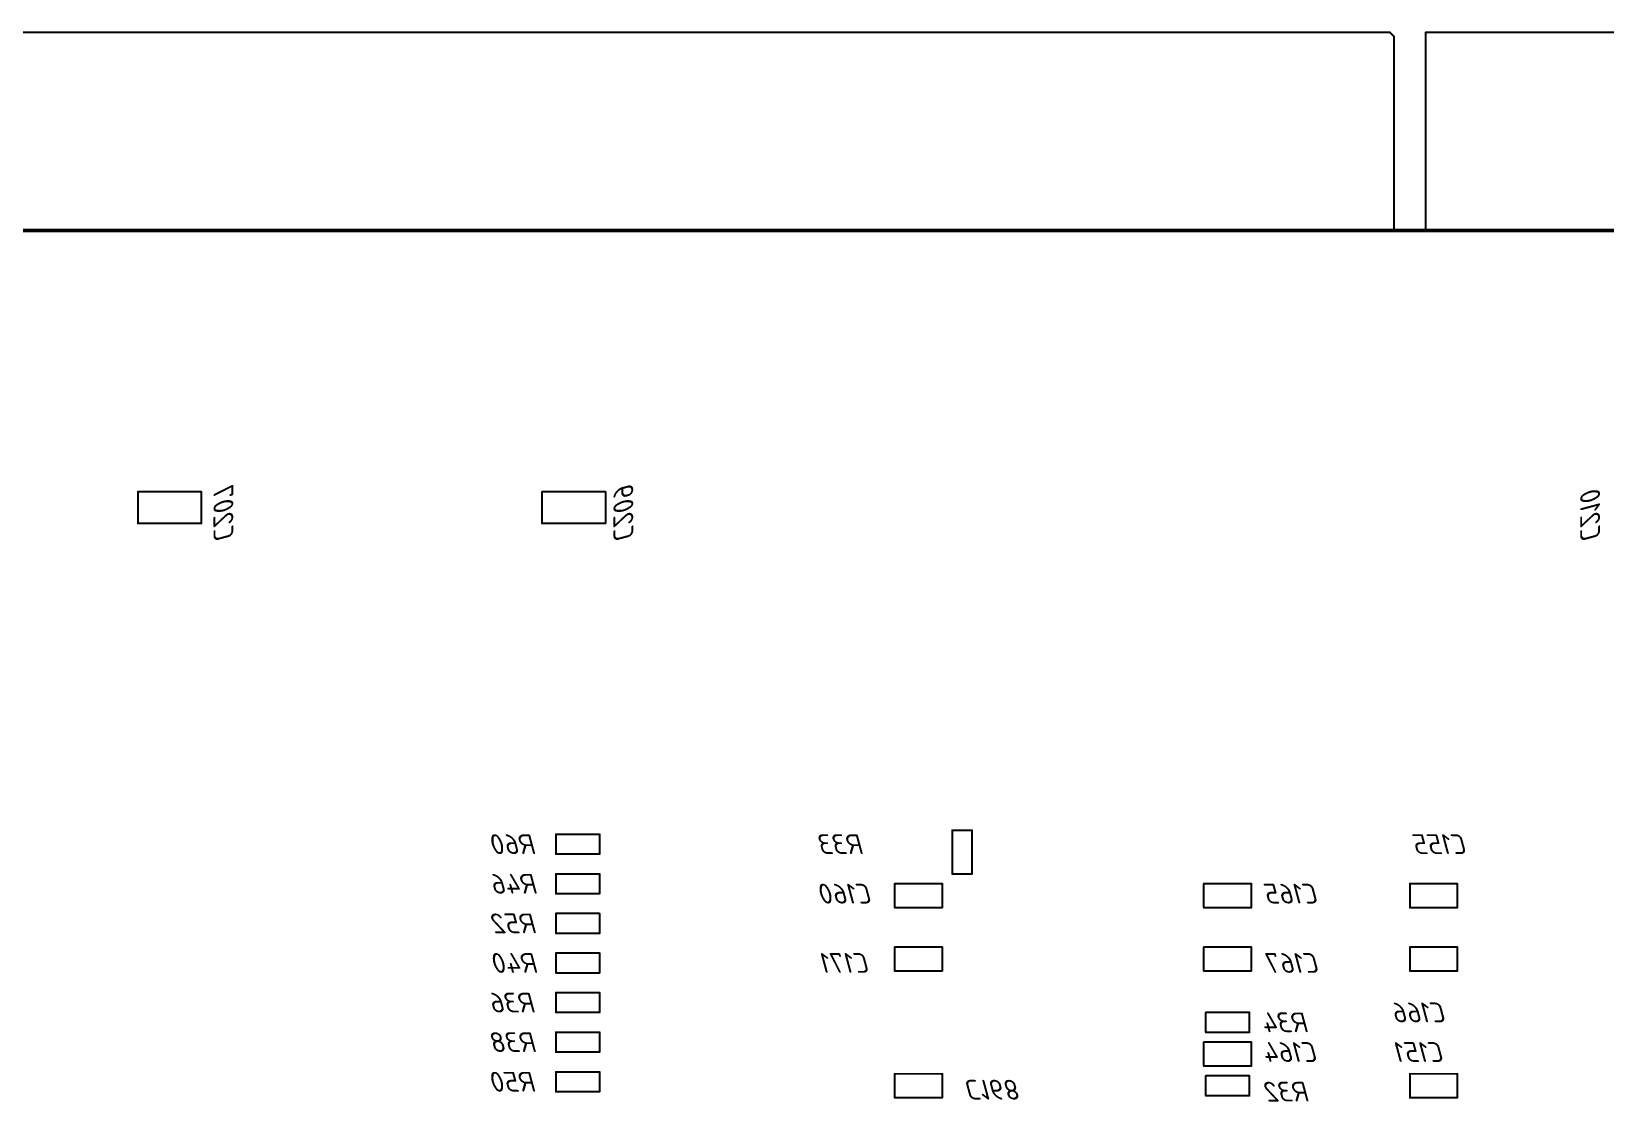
# Model space of a CAD drawing. Header units: millimetres. Extents: x 0 to 594, y 0 to 420.
# Drawn here: x 335.21 to 374.94, y 308 to 335.02 of the extents above; entities that cross this region are included whole.
import ezdxf

# ---------------------------------------------------------------- set-up
doc = ezdxf.new("R2010")
doc.units = ezdxf.units.MM
doc.header["$LTSCALE"] = 0.5
for name, color, linetype in [('BottomOverlay', 54, 'Continuous'), ('KeepOutLayer', 6, 'Continuous'), ('Mechanical15', 82, 'Continuous')]:
    doc.layers.add(name, color=color, linetype=linetype)
doc.styles.get("Standard").update_dxf_attribs({"font": 'isocpeui.ttf', "height": 2.5})

msp = doc.modelspace()

# ---------------------------------------------------------------- linework, layer by layer
at = {"layer": 'KeepOutLayer', "linetype": 'Continuous', "lineweight": 50}
msp.add_line((430, 330), (310, 330), dxfattribs=at)
at = {"layer": 'Mechanical15', "linetype": 'Continuous', "lineweight": 25, "const_width": 0.05}
for points in [[(369.5, 335), (310.4, 335)], [(369.6, 334.9), (369.5, 335)], [(369.6, 330), (369.6, 334.9)], [(429.5, 335), (370.4, 335)], [(370.4, 330), (370.4, 334.987)], [(339.5, 323.4), (337.9, 323.4)], [(337.9, 322.6), (337.9, 323.4)], [(339.5, 322.6), (339.5, 323.4)], [(349.7, 323.4), (348.1, 323.4)], [(348.1, 322.6), (348.1, 323.4)], [(349.7, 322.6), (349.7, 323.4)], [(339.5, 322.6), (337.9, 322.6)], [(349.7, 322.6), (348.1, 322.6)], [(348.45, 314.25), (348.45, 314.75)], [(349.55, 314.75), (348.45, 314.75)], [(349.55, 314.25), (349.55, 314.75)], [(358.95, 314.85), (358.45, 314.85)], [(358.45, 313.75), (358.45, 314.85)], [(358.95, 313.75), (358.95, 314.85)], [(349.55, 314.25), (348.45, 314.25)], [(348.45, 313.25), (348.45, 313.75)], [(349.55, 313.75), (348.45, 313.75)], [(349.55, 313.25), (349.55, 313.75)], [(357, 312.9), (357, 313.5)], [(358.2, 313.5), (357, 313.5)], [(358.2, 312.9), (358.2, 313.5)], [(358.95, 313.75), (358.45, 313.75)], [(364.8, 312.9), (364.8, 313.5)], [(366, 313.5), (364.8, 313.5)], [(366, 312.9), (366, 313.5)], [(370, 312.9), (370, 313.5)], [(371.2, 313.5), (370, 313.5)], [(371.2, 312.9), (371.2, 313.5)], [(349.55, 313.25), (348.45, 313.25)], [(348.45, 312.25), (348.45, 312.75)], [(349.55, 312.75), (348.45, 312.75)], [(349.55, 312.25), (349.55, 312.75)], [(358.2, 312.9), (357, 312.9)], [(366, 312.9), (364.8, 312.9)], [(371.2, 312.9), (370, 312.9)], [(349.55, 312.25), (348.45, 312.25)], [(357, 311.3), (357, 311.9)], [(358.2, 311.9), (357, 311.9)], [(358.2, 311.3), (358.2, 311.9)], [(364.8, 311.3), (364.8, 311.9)], [(366, 311.9), (364.8, 311.9)], [(366, 311.3), (366, 311.9)], [(370, 311.3), (370, 311.9)], [(371.2, 311.9), (370, 311.9)], [(371.2, 311.3), (371.2, 311.9)], [(348.45, 311.25), (348.45, 311.75)], [(349.55, 311.75), (348.45, 311.75)], [(349.55, 311.25), (349.55, 311.75)], [(349.55, 311.25), (348.45, 311.25)], [(358.2, 311.3), (357, 311.3)], [(366, 311.3), (364.8, 311.3)], [(371.2, 311.3), (370, 311.3)], [(348.45, 310.25), (348.45, 310.75)], [(349.55, 310.75), (348.45, 310.75)], [(349.55, 310.25), (349.55, 310.75)], [(349.55, 310.25), (348.45, 310.25)], [(364.85, 309.75), (364.85, 310.25)], [(365.95, 310.25), (364.85, 310.25)], [(365.95, 309.75), (365.95, 310.25)], [(348.45, 309.25), (348.45, 309.75)], [(349.55, 309.75), (348.45, 309.75)], [(349.55, 309.25), (349.55, 309.75)], [(364.8, 308.9), (364.8, 309.5)], [(366, 309.5), (364.8, 309.5)], [(365.95, 309.75), (364.85, 309.75)], [(366, 308.9), (366, 309.5)], [(349.55, 309.25), (348.45, 309.25)], [(348.45, 308.25), (348.45, 308.75)], [(349.55, 308.75), (348.45, 308.75)], [(349.55, 308.25), (349.55, 308.75)], [(357, 308.1), (357, 308.7)], [(358.2, 308.7), (357, 308.7)], [(358.2, 308.1), (358.2, 308.7)], [(366, 308.9), (364.8, 308.9)], [(364.85, 308.15), (364.85, 308.65)], [(365.95, 308.65), (364.85, 308.65)], [(365.95, 308.15), (365.95, 308.65)], [(370, 308.1), (370, 308.7)], [(371.2, 308.7), (370, 308.7)], [(371.2, 308.1), (371.2, 308.7)], [(349.55, 308.25), (348.45, 308.25)], [(358.2, 308.1), (357, 308.1)], [(365.95, 308.15), (364.85, 308.15)], [(371.2, 308.1), (370, 308.1)]]:
    msp.add_lwpolyline(points, dxfattribs=at)
at = {"layer": 'Mechanical15', "linetype": 'Continuous', "lineweight": 25, "const_width": 0.025}
for points in [[(369.487, 335, -1), (369.512, 335, -1)], [(369.487, 335, -1), (369.512, 335, -1)], [(369.587, 334.9, -1), (369.612, 334.9, -1)], [(369.587, 334.9, -1), (369.612, 334.9, -1)], [(370.387, 335, -1), (370.412, 335, -1)], [(370.387, 335, -1), (370.412, 335, -1)], [(337.888, 323.4, -1), (337.912, 323.4, -1)], [(337.888, 323.4, -1), (337.912, 323.4, -1)], [(339.488, 323.4, -1), (339.512, 323.4, -1)], [(339.488, 323.4, -1), (339.512, 323.4, -1)], [(348.088, 323.4, -1), (348.112, 323.4, -1)], [(348.088, 323.4, -1), (348.112, 323.4, -1)], [(349.688, 323.4, -1), (349.712, 323.4, -1)], [(349.688, 323.4, -1), (349.712, 323.4, -1)], [(337.888, 322.6, -1), (337.912, 322.6, -1)], [(337.888, 322.6, -1), (337.912, 322.6, -1)], [(339.488, 322.6, -1), (339.512, 322.6, -1)], [(339.488, 322.6, -1), (339.512, 322.6, -1)], [(348.088, 322.6, -1), (348.112, 322.6, -1)], [(348.088, 322.6, -1), (348.112, 322.6, -1)], [(349.688, 322.6, -1), (349.712, 322.6, -1)], [(349.688, 322.6, -1), (349.712, 322.6, -1)], [(348.462, 314.75, -1), (348.437, 314.75, -1)], [(348.462, 314.75, -1), (348.437, 314.75, -1)], [(349.562, 314.75, -1), (349.537, 314.75, -1)], [(349.562, 314.75, -1), (349.537, 314.75, -1)], [(358.45, 314.837, -1), (358.45, 314.862, -1)], [(358.45, 314.837, -1), (358.45, 314.862, -1)], [(358.95, 314.837, -1), (358.95, 314.862, -1)], [(358.95, 314.837, -1), (358.95, 314.862, -1)], [(348.462, 314.25, -1), (348.437, 314.25, -1)], [(348.462, 314.25, -1), (348.437, 314.25, -1)], [(349.562, 314.25, -1), (349.537, 314.25, -1)], [(349.562, 314.25, -1), (349.537, 314.25, -1)], [(348.437, 313.75, -1), (348.462, 313.75, -1)], [(348.437, 313.75, -1), (348.462, 313.75, -1)], [(349.537, 313.75, -1), (349.562, 313.75, -1)], [(349.537, 313.75, -1), (349.562, 313.75, -1)], [(357.012, 313.5, -1), (356.988, 313.5, -1)], [(357.012, 313.5, -1), (356.988, 313.5, -1)], [(358.212, 313.5, -1), (358.188, 313.5, -1)], [(358.212, 313.5, -1), (358.188, 313.5, -1)], [(358.45, 313.737, -1), (358.45, 313.762, -1)], [(358.45, 313.737, -1), (358.45, 313.762, -1)], [(358.95, 313.737, -1), (358.95, 313.762, -1)], [(358.95, 313.737, -1), (358.95, 313.762, -1)], [(364.788, 313.5, -1), (364.813, 313.5, -1)], [(364.788, 313.5, -1), (364.813, 313.5, -1)], [(365.988, 313.5, -1), (366.013, 313.5, -1)], [(365.988, 313.5, -1), (366.013, 313.5, -1)], [(370.012, 313.5, -1), (369.987, 313.5, -1)], [(370.012, 313.5, -1), (369.987, 313.5, -1)], [(371.212, 313.5, -1), (371.187, 313.5, -1)], [(371.212, 313.5, -1), (371.187, 313.5, -1)], [(348.437, 313.25, -1), (348.462, 313.25, -1)], [(348.437, 313.25, -1), (348.462, 313.25, -1)], [(349.537, 313.25, -1), (349.562, 313.25, -1)], [(349.537, 313.25, -1), (349.562, 313.25, -1)], [(348.437, 312.75, -1), (348.462, 312.75, -1)], [(348.437, 312.75, -1), (348.462, 312.75, -1)], [(349.537, 312.75, -1), (349.562, 312.75, -1)], [(349.537, 312.75, -1), (349.562, 312.75, -1)], [(357.012, 312.9, -1), (356.988, 312.9, -1)], [(357.012, 312.9, -1), (356.988, 312.9, -1)], [(358.212, 312.9, -1), (358.188, 312.9, -1)], [(358.212, 312.9, -1), (358.188, 312.9, -1)], [(364.788, 312.9, -1), (364.813, 312.9, -1)], [(364.788, 312.9, -1), (364.813, 312.9, -1)], [(365.988, 312.9, -1), (366.013, 312.9, -1)], [(365.988, 312.9, -1), (366.013, 312.9, -1)], [(370.012, 312.9, -1), (369.987, 312.9, -1)], [(370.012, 312.9, -1), (369.987, 312.9, -1)], [(371.212, 312.9, -1), (371.187, 312.9, -1)], [(371.212, 312.9, -1), (371.187, 312.9, -1)], [(348.437, 312.25, -1), (348.462, 312.25, -1)], [(348.437, 312.25, -1), (348.462, 312.25, -1)], [(349.537, 312.25, -1), (349.562, 312.25, -1)], [(349.537, 312.25, -1), (349.562, 312.25, -1)], [(357.012, 311.9, -1), (356.988, 311.9, -1)], [(357.012, 311.9, -1), (356.988, 311.9, -1)], [(358.212, 311.9, -1), (358.188, 311.9, -1)], [(358.212, 311.9, -1), (358.188, 311.9, -1)], [(364.788, 311.9, -1), (364.813, 311.9, -1)], [(364.788, 311.9, -1), (364.813, 311.9, -1)], [(365.988, 311.9, -1), (366.013, 311.9, -1)], [(365.988, 311.9, -1), (366.013, 311.9, -1)], [(370.012, 311.9, -1), (369.987, 311.9, -1)], [(370.012, 311.9, -1), (369.987, 311.9, -1)], [(371.212, 311.9, -1), (371.187, 311.9, -1)], [(371.212, 311.9, -1), (371.187, 311.9, -1)], [(348.437, 311.75, -1), (348.462, 311.75, -1)], [(348.437, 311.75, -1), (348.462, 311.75, -1)], [(349.537, 311.75, -1), (349.562, 311.75, -1)], [(349.537, 311.75, -1), (349.562, 311.75, -1)], [(348.437, 311.25, -1), (348.462, 311.25, -1)], [(348.437, 311.25, -1), (348.462, 311.25, -1)], [(349.537, 311.25, -1), (349.562, 311.25, -1)], [(349.537, 311.25, -1), (349.562, 311.25, -1)], [(357.012, 311.3, -1), (356.988, 311.3, -1)], [(357.012, 311.3, -1), (356.988, 311.3, -1)], [(358.212, 311.3, -1), (358.188, 311.3, -1)], [(358.212, 311.3, -1), (358.188, 311.3, -1)], [(364.788, 311.3, -1), (364.813, 311.3, -1)], [(364.788, 311.3, -1), (364.813, 311.3, -1)], [(365.988, 311.3, -1), (366.013, 311.3, -1)], [(365.988, 311.3, -1), (366.013, 311.3, -1)], [(370.012, 311.3, -1), (369.987, 311.3, -1)], [(370.012, 311.3, -1), (369.987, 311.3, -1)], [(371.212, 311.3, -1), (371.187, 311.3, -1)], [(371.212, 311.3, -1), (371.187, 311.3, -1)], [(348.437, 310.75, -1), (348.462, 310.75, -1)], [(348.437, 310.75, -1), (348.462, 310.75, -1)], [(349.537, 310.75, -1), (349.562, 310.75, -1)], [(349.537, 310.75, -1), (349.562, 310.75, -1)], [(348.437, 310.25, -1), (348.462, 310.25, -1)], [(348.437, 310.25, -1), (348.462, 310.25, -1)], [(349.537, 310.25, -1), (349.562, 310.25, -1)], [(349.537, 310.25, -1), (349.562, 310.25, -1)], [(364.863, 310.25, -1), (364.838, 310.25, -1)], [(364.863, 310.25, -1), (364.838, 310.25, -1)], [(365.963, 310.25, -1), (365.938, 310.25, -1)], [(365.963, 310.25, -1), (365.938, 310.25, -1)], [(348.437, 309.75, -1), (348.462, 309.75, -1)], [(348.437, 309.75, -1), (348.462, 309.75, -1)], [(349.537, 309.75, -1), (349.562, 309.75, -1)], [(349.537, 309.75, -1), (349.562, 309.75, -1)], [(364.788, 309.5, -1), (364.813, 309.5, -1)], [(364.788, 309.5, -1), (364.813, 309.5, -1)], [(364.863, 309.75, -1), (364.838, 309.75, -1)], [(364.863, 309.75, -1), (364.838, 309.75, -1)], [(365.963, 309.75, -1), (365.938, 309.75, -1)], [(365.963, 309.75, -1), (365.938, 309.75, -1)], [(365.988, 309.5, -1), (366.013, 309.5, -1)], [(365.988, 309.5, -1), (366.013, 309.5, -1)], [(348.437, 309.25, -1), (348.462, 309.25, -1)], [(348.437, 309.25, -1), (348.462, 309.25, -1)], [(349.537, 309.25, -1), (349.562, 309.25, -1)], [(349.537, 309.25, -1), (349.562, 309.25, -1)], [(348.437, 308.75, -1), (348.462, 308.75, -1)], [(348.437, 308.75, -1), (348.462, 308.75, -1)], [(349.537, 308.75, -1), (349.562, 308.75, -1)], [(349.537, 308.75, -1), (349.562, 308.75, -1)], [(356.988, 308.7, -1), (357.012, 308.7, -1)], [(356.988, 308.7, -1), (357.012, 308.7, -1)], [(358.188, 308.7, -1), (358.212, 308.7, -1)], [(358.188, 308.7, -1), (358.212, 308.7, -1)], [(364.788, 308.9, -1), (364.813, 308.9, -1)], [(364.788, 308.9, -1), (364.813, 308.9, -1)], [(364.863, 308.65, -1), (364.838, 308.65, -1)], [(364.863, 308.65, -1), (364.838, 308.65, -1)], [(365.963, 308.65, -1), (365.938, 308.65, -1)], [(365.963, 308.65, -1), (365.938, 308.65, -1)], [(365.988, 308.9, -1), (366.013, 308.9, -1)], [(365.988, 308.9, -1), (366.013, 308.9, -1)], [(370.012, 308.7, -1), (369.987, 308.7, -1)], [(370.012, 308.7, -1), (369.987, 308.7, -1)], [(371.212, 308.7, -1), (371.187, 308.7, -1)], [(371.212, 308.7, -1), (371.187, 308.7, -1)], [(348.437, 308.25, -1), (348.462, 308.25, -1)], [(348.437, 308.25, -1), (348.462, 308.25, -1)], [(349.537, 308.25, -1), (349.562, 308.25, -1)], [(349.537, 308.25, -1), (349.562, 308.25, -1)], [(356.988, 308.1, -1), (357.012, 308.1, -1)], [(356.988, 308.1, -1), (357.012, 308.1, -1)], [(358.188, 308.1, -1), (358.212, 308.1, -1)], [(358.188, 308.1, -1), (358.212, 308.1, -1)], [(364.863, 308.15, -1), (364.838, 308.15, -1)], [(364.863, 308.15, -1), (364.838, 308.15, -1)], [(365.963, 308.15, -1), (365.938, 308.15, -1)], [(365.963, 308.15, -1), (365.938, 308.15, -1)], [(370.012, 308.1, -1), (369.987, 308.1, -1)], [(370.012, 308.1, -1), (369.987, 308.1, -1)], [(371.212, 308.1, -1), (371.187, 308.1, -1)], [(371.212, 308.1, -1), (371.187, 308.1, -1)]]:
    msp.add_lwpolyline(points, format="xyb", close=True, dxfattribs=at)

# ---------------------------------------------------------------- texts
at = {"layer": 'BottomOverlay', "text_generation_flag": 2}
for s, rotation, p in [('C207', 270, (339.806, 322.1)), ('C209', 270, (349.9, 322.1)), ('C210', 270, (374.3, 322.1)), ('C168', 180, (358.719, 308.55))]:
    msp.add_text(s, height=0.5, rotation=rotation, dxfattribs=at).set_placement(p)
for s, p in [('R60', (347.982, 314.25)), ('R33', (356.25, 314.25)), ('C155', (371.478, 314.25)), ('R46', (348.022, 313.25)), ('C160', (356.463, 313)), ('C165', (367.728, 313)), ('R52', (348, 312.25)), ('R40', (348.034, 311.25)), ('C171', (356.4, 311.25)), ('C167', (367.753, 311.25)), ('R36', (347.97, 310.25)), ('C166', (370.952, 310)), ('R34', (367.481, 309.75)), ('R38', (348, 309.25)), ('C164', (367.712, 309)), ('C151', (370.9, 309)), ('R50', (347.982, 308.25)), ('R32', (367.5, 308))]:
    msp.add_text(s, height=0.5, dxfattribs=at).set_placement(p)

doc.saveas('drawing.dxf')
